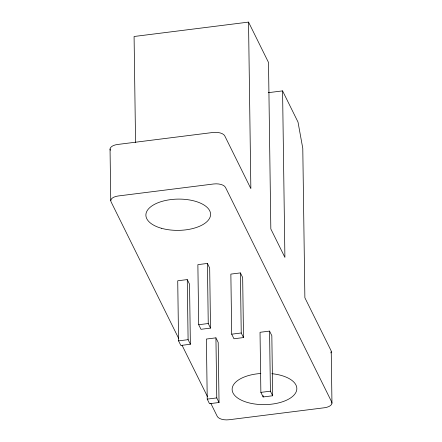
<?xml version="1.0" encoding="UTF-8"?>
<svg xmlns="http://www.w3.org/2000/svg" width="442" height="442" viewBox="0 0 442 442"><rect width="100%" height="100%" fill="white"/><g stroke="black" fill="none" stroke-linecap="round" stroke-linejoin="round"><path stroke-width="0.66" d="M268.272 92.682L282.576 90.886L284.902 257.388L270.83 228.956L268.504 62.455L248.531 22.1L134.081 36.493L135.561 142.446M207.408 263.443L197.872 264.642L198.712 324.721L200.983 329.307L210.519 328.108L209.679 268.029L207.408 263.443L208.248 323.522L210.519 328.108M187.264 279.587L177.723 280.786L178.562 340.865L180.833 345.451L190.369 344.252L189.53 284.173L187.264 279.587L188.099 339.666L190.369 344.252M240.398 272.907L230.862 274.106L231.702 334.185L233.967 338.771L243.509 337.572L242.669 277.493L240.398 272.907L241.238 332.986L243.509 337.572M198.712 324.721L208.248 323.522M178.562 340.865L188.099 339.666M231.702 334.185L241.238 332.986M215.928 337.843L206.392 339.042L207.232 399.12L209.502 403.706L219.039 402.507L218.199 342.428L215.928 337.843L216.768 397.922L219.039 402.507M269.565 331.102L260.029 332.301L260.868 392.38L263.139 396.96L272.675 395.761L271.836 335.688L269.565 331.102L270.405 391.176L272.675 395.761M207.232 399.12L216.768 397.922M260.868 392.38L270.405 391.176M282.576 90.886L298.007 122.064L302.787 148.401L304.875 297.742L330.975 350.473A9.807 4.74 -0.8 0 1 330.831 352.926M178.678 338.434L111.025 201.751A9.807 4.74 -0.8 0 1 118.29 195.966L213.663 183.977A9.807 4.74 -0.8 0 1 225.47 187.364L331.693 401.971A9.807 4.74 -0.8 0 1 324.428 407.756L229.055 419.745A9.807 4.74 -0.8 0 1 217.249 416.358L210.817 403.369M182.043 345.235L207.453 396.568M331.24 351.699L331.959 403.198M263.117 395.584L263.139 396.96M248.531 22.1L250.852 188.601L224.751 135.865A9.807 4.74 -0.8 0 0 212.945 132.478L117.572 144.473A9.807 4.74 -0.8 0 0 110.307 150.258M110.041 149.031L110.76 200.524M271.858 373.683A32.354 15.636 -0.8 0 1 290.449 398.038A32.354 15.636 -0.8 0 1 236.442 397.087A32.354 15.636 -0.8 0 1 260.841 373.49M161.275 228.232A32.354 15.636 -0.8 0 0 210.574 214.829A32.354 15.636 -0.8 0 0 162.855 201.143A32.354 15.636 -0.8 0 0 161.275 228.232"/></g></svg>
